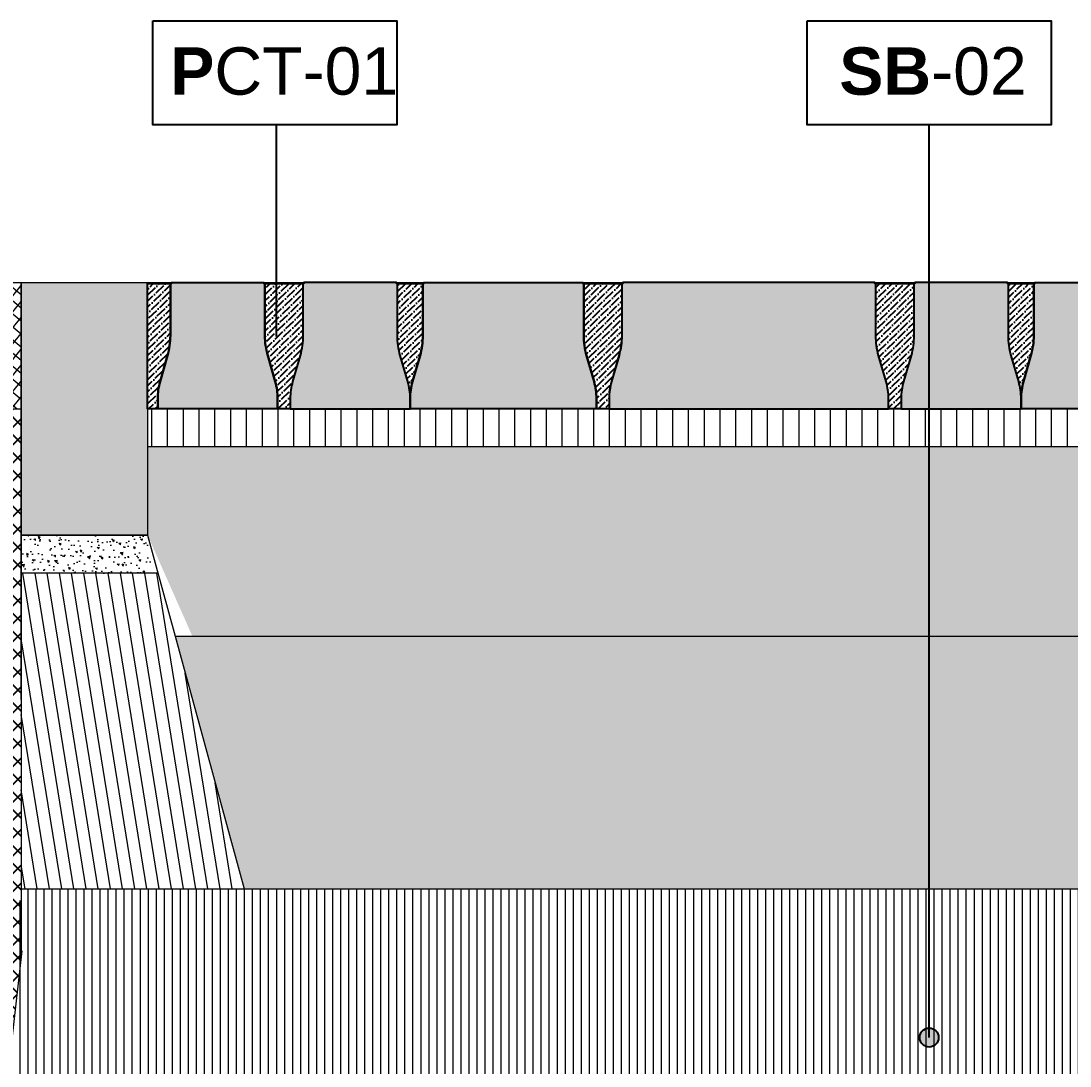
# Model space of a CAD drawing. Header units: metres. Extents: x -325 to 301, y -147 to 149.
# Drawn here: x 102.547 to 103.377, y 18.723 to 19.55 of the extents above; entities that cross this region are included whole.
import ezdxf

# ---------------------------------------------------------------- set-up
doc = ezdxf.new("R2010")
doc.units = ezdxf.units.M
doc.layers.add('-aux', color=50, linetype='Continuous', plot=False)
doc.layers.add('0-TX-1_25', color=7, linetype='Continuous', true_color=0x3f4f7f)
doc.layers.add('EIT_3 TR sorra', color=7, linetype='Continuous', true_color=0xd8ceb0)
for name, color, linetype, lineweight, true_color in [('03-TR-Paviment_05_Open Joint Precast Pavements', 7, 'Continuous', 5, 0xb3b3b3), ('3-TR sorra granitica', 7, 'Continuous', 0, 0xf2dac9), ('3-TR tot_u', 7, 'Continuous', 5, 0x787878)]:
    doc.layers.add(name, color=color, linetype=linetype, lineweight=lineweight, true_color=true_color)
for name, color, linetype, lineweight in [('1-CM', 7, 'Continuous', 0), ('3-TR Formigó', 252, 'Continuous', 0), ('3-TR Seleccionat', 44, 'Continuous', 0), ('3-TR Tot-u', 37, 'Continuous', 0), ('3-TR-recebo', 252, 'Continuous', 0), ('3_TR_paviment gris', 252, 'Continuous', 5)]:
    doc.layers.add(name, color=color, linetype=linetype, lineweight=lineweight)
for name, color, linetype in [('1-L- kodolé', 7, 'Continuous'), ('A-KEYPLAN_HATCH', 7, 'Continuous'), ('A_TEXT_2', 7, 'Continuous'), ('EIT_3 TR terra vegetal', 45, 'Continuous')]:
    doc.layers.add(name, color=color, linetype=linetype)
doc.styles.get("Standard").update_dxf_attribs({"font": 'arial.ttf'})
pattern_1 = [(44.43254572231508, (79.56738380888888, -20.30479686702757), (0.001875725221223454, 0.006618718369032534), [0.008532812500000079, -0.001706562500000016, 0, -0.001706562500000016])]

# ---------------------------------------------------------------- blocks, each defined once
blk = doc.blocks.new('PCB01')
at = {"layer": 'A-KEYPLAN_HATCH'}
blk.add_lwpolyline([(0.001000000058910488, 0.005476596608769535), (0.01387479844414347, 0.005476596608314788), (0.01387479844414347, 1.153344086901598e-10), (0.001000000058910488, 1.155620044102079e-10)], close=True, dxfattribs=at)
at = {"layer": 'A_TEXT_2', "insert": (0.0002022692309870955, 0.004087061294895111), "char_height": 0.0025, "attachment_point": 1}
blk.add_mtext_dynamic_manual_height_columns('\\pi0.00171;{\\fArial|b1|i0|c0|p34;P}CT-01', width=0.01456192034901793, gutter_width=0.015, heights=[0], dxfattribs=at)
blk = doc.blocks.new('hatch keyplan 2')
at = {"layer": 'A-KEYPLAN_HATCH'}
blk.add_lwpolyline([(0, 0.005476596624248486), (0.012874798693294, 0.005476596623793739), (0.012874798693294, -2.273736754432321e-13), (0, 0)], close=True, dxfattribs=at)
blk = doc.blocks.new('hatch keyplan')
at = {"layer": 'A-KEYPLAN_HATCH'}
blk.add_blockref('hatch keyplan 2', (1.430579833341536, 0.8521467901477053), dxfattribs=at)
blk = doc.blocks.new('SB-02')
at = {"layer": 'A-KEYPLAN_HATCH'}
blk.add_blockref('hatch keyplan', (-1.430579833341138, -0.8521467901475916), dxfattribs=at)
at = {"layer": 'A_TEXT_2', "insert": (-0.0007977306930945227, 0.004083503112326525), "char_height": 0.0025, "attachment_point": 1}
blk.add_mtext_dynamic_manual_height_columns('\\pi0.00249;{\\fArial|b1|i0|c0|p34;SB}-02', width=0.01456192034901793, gutter_width=0.015, heights=[0], dxfattribs=at)
blk = doc.blocks.new('POINT')
at = {"layer": '0-TX-1_25'}
h = blk.add_hatch(dxfattribs=at)
h.set_pattern_fill('ANGLE', color=256)
h.set_pattern_definition([(0, (-83.74681484067048, -12.72584030761209), (0, 6.985), [5.08, -1.905]), (90, (-83.74681484067048, -12.72584030761209), (-6.985, 4.277078946022131e-16), [5.08, -1.905])])
edge = h.paths.add_edge_path()
edge.add_arc((0, 0), 0.0075, 0, 360)
h = blk.add_hatch(color=256, dxfattribs=at)
h.dxf.hatch_style = 1
edge = h.paths.add_edge_path()
edge.add_arc((0, 0), 0.0075, 0, 360)
blk.add_circle((0, 0), 0.0075, dxfattribs=at)

msp = doc.modelspace()

# ---------------------------------------------------------------- hatches: boundary and pattern name
at = {"layer": '03-TR-Paviment_05_Open Joint Precast Pavements'}
h = msp.add_hatch(color=256, dxfattribs=at)
h.dxf.hatch_style = 1
edge = h.paths.add_edge_path()
edge.add_line((102.6547859594532, 19.24318314876114), (102.6547859589876, 19.25137893037577))
edge.add_arc((102.7032035151698, 19.2513789317276), 0.04841755618221556, 164.0009824733315, 180.0000015997192, ccw=False)
edge.add_line((102.656661344164, 19.26472382081379), (102.6626079850205, 19.28546355545227))
edge.add_arc((102.6076768099472, 19.30121380006386), 0.05714459029745467, 344.0009795872418, 359.999998713525)
edge.add_line((102.6648214002446, 19.30121379878078), (102.6648214002446, 19.3423390730441))
edge.add_line((102.6648214002446, 19.3423390730441), (102.6656186063149, 19.34233907397543))
edge.add_line((102.6656186063149, 19.34233907397543), (102.6656186053836, 19.34318315071691))
edge.add_line((102.6656186053836, 19.34318315071691), (102.7389164007575, 19.34318314978559))
edge.add_line((102.7389164007575, 19.34318314978559), (102.7389163988949, 19.34233907164712))
edge.add_line((102.7389163988949, 19.34233907164712), (102.7397136044995, 19.34233907537241))
edge.add_line((102.7397136044995, 19.34233907537241), (102.7397136040339, 19.30121379831512))
edge.add_arc((102.7968581926745, 19.30121379983103), 0.05714458864068208, 180.0000015199217, 195.999020646203)
edge.add_line((102.741927019258, 19.28546355545227), (102.7478736596489, 19.26472381755416))
edge.add_arc((102.7013314881774, 19.25137893178153), 0.04841755571655446, -5.520878687548247e-06, 15.999013605509106, ccw=False)
edge.add_line((102.7497490438939, 19.25137892711614), (102.7497490438939, 19.24318314876114))
edge.add_line((102.7497490438939, 19.24318314876114), (102.6547859594532, 19.24318314876114))
h = msp.add_hatch(color=256, dxfattribs=at)
h.dxf.hatch_style = 1
edge = h.paths.add_edge_path()
edge.add_line((102.8547121295081, 19.24318314876114), (102.8547121295081, 19.25137892897878))
edge.add_arc((102.8062945697795, 19.25137892913951), 0.0484175597286054, 359.9999998098077, 375.9990189361952)
edge.add_line((102.852836743866, 19.26472382034813), (102.8468901044064, 19.28546355452095))
edge.add_arc((102.9018212813694, 19.30121379770859), 0.05714459172141026, 179.9999993918654, 195.9990185181464, ccw=False)
edge.add_line((102.844676689648, 19.30121379831512), (102.8446766887167, 19.3423390730441))
edge.add_line((102.8446766887167, 19.3423390730441), (102.8438794840434, 19.3423390730441))
edge.add_line((102.8438794840434, 19.3423390730441), (102.8438794835777, 19.34318314885427))
edge.add_line((102.8438794835777, 19.34318314885427), (102.7705816896008, 19.34318314978559))
edge.add_line((102.7705816896008, 19.34318314978559), (102.7705816896008, 19.34233907257844))
edge.add_line((102.7705816896008, 19.34233907257844), (102.7697844844618, 19.34233907537241))
edge.add_line((102.7697844844618, 19.34233907537241), (102.7697844839961, 19.30121379831512))
edge.add_arc((102.7126398989019, 19.30121379863991), 0.05714458509429221, 344.00098054806637, 359.99999967434803, ccw=False)
edge.add_line((102.7675710692377, 19.28546355638359), (102.7616244293125, 19.2647238170885))
edge.add_arc((102.8081665984287, 19.25137892657837), 0.04841755475825927, 164.000980237229, 179.9999993636194)
edge.add_line((102.7597490436704, 19.25137892711614), (102.7597490446017, 19.24318314876114))
edge.add_line((102.7597490446017, 19.24318314876114), (102.8547121295081, 19.24318314876114))
h = msp.add_hatch(color=256, dxfattribs=at)
h.dxf.hatch_style = 1
edge = h.paths.add_edge_path()
edge.add_line((102.8547121295081, 19.24318315015812), (102.8547121295081, 19.25137892897878))
edge.add_arc((102.9031296828424, 19.2513789265514), 0.04841755333431769, 164.000978001127, 179.9999971275153, ccw=False)
edge.add_line((102.8565875156158, 19.26472381848548), (102.8625341550754, 19.28546355452095))
edge.add_arc((102.80760297599, 19.30121379462786), 0.05714459291252155, 344.0009850376242, 360.0000041639071)
edge.add_line((102.8647475689025, 19.30121379878078), (102.8647475679712, 19.34233907257844))
edge.add_line((102.8647475679712, 19.34233907257844), (102.8655447754384, 19.3423390730441))
edge.add_line((102.8655447754384, 19.3423390730441), (102.8655447749728, 19.34318315025125))
edge.add_line((102.8655447749728, 19.34318315025125), (102.9913706466862, 19.3431831521139))
edge.add_line((102.9913706466862, 19.3431831521139), (102.9913706452892, 19.3423390730441))
edge.add_line((102.9913706452892, 19.3423390730441), (102.9921678513595, 19.34233907770072))
edge.add_line((102.9921678513595, 19.34233907770072), (102.9921678513595, 19.30121380110909))
edge.add_arc((103.049312440233, 19.30121380428178), 0.05714458887351279, 180.0000031810847, 195.999022307366)
edge.add_line((102.9943812670493, 19.28546355824624), (103.0003279060432, 19.26472381988247))
edge.add_arc((102.9537857357359, 19.25137892582595), 0.04841755688070742, 4.282015709122788e-06, 15.999023408403389, ccw=False)
edge.add_line((103.0022032926166, 19.25137892944445), (103.0022032921509, 19.24318315062378))
edge.add_line((103.0022032921509, 19.24318315062378), (102.8547121295081, 19.24318315015812))
h = msp.add_hatch(color=256, dxfattribs=at)
h.dxf.hatch_style = 1
edge = h.paths.add_edge_path()
edge.add_line((103.2335109104709, 19.24318315295209), (103.2335109114022, 19.25137893177275))
edge.add_arc((103.1850933533304, 19.25137893170064), 0.04841755807181869, 8.533197749316743e-08, 15.99901921172198)
edge.add_line((103.2316355257602, 19.26472382267643), (103.2256888853693, 19.28546355778058))
edge.add_arc((103.2806200637562, 19.30121380285783), 0.05714459361101382, 180.0000008195816, 195.9990199458645, ccw=False)
edge.add_line((103.2234754701452, 19.30121380204041), (103.2234754701452, 19.34233907630373))
edge.add_line((103.2234754701452, 19.34233907630373), (103.2226782650062, 19.34233907630373))
edge.add_line((103.2226782650062, 19.34233907630373), (103.2226782650062, 19.3431831521139))
edge.add_line((103.2226782650062, 19.3431831521139), (103.0231068156966, 19.34318315304522))
edge.add_line((103.0231068156966, 19.34318315304522), (103.0231068156966, 19.34233907583807))
edge.add_line((103.0231068156966, 19.34233907583807), (103.022309610092, 19.34233907956336))
edge.add_line((103.022309610092, 19.34233907956336), (103.0223096105577, 19.30121380297173))
edge.add_arc((102.9651650193019, 19.30121379905165), 0.05714459125574946, -15.999015195820505, 3.930460479750764e-06, ccw=False)
edge.add_line((103.0200961967305, 19.28546355917756), (103.0141495568053, 19.26472381988247))
edge.add_arc((103.0606917242647, 19.25137892960517), 0.04841755310148652, 164.0009799617068, 179.9999990880951)
edge.add_line((103.0122741711633, 19.25137893037577), (103.0122741711633, 19.24318315202077))
edge.add_line((103.0122741711633, 19.24318315202077), (103.2335109104709, 19.24318315295209))
h = msp.add_hatch(color=256, dxfattribs=at)
h.dxf.hatch_style = 1
edge = h.paths.add_edge_path()
edge.add_line((103.3384739956194, 19.24318315388341), (103.3384739970164, 19.25137893223841))
edge.add_arc((103.2900564337414, 19.25137893120802), 0.04841756327499525, 1.219338626628907e-06, 15.99902034572571)
edge.add_line((103.3365986109087, 19.26472382453908), (103.3306519700521, 19.28546355964322))
edge.add_arc((103.3855831422775, 19.30121380047559), 0.0571445865182339, 179.9999984310422, 195.9990175573257, ccw=False)
edge.add_line((103.3284385557593, 19.30121380204041), (103.3284385552936, 19.34233907630373))
edge.add_line((103.3284385552936, 19.34233907630373), (103.3276413501547, 19.34233907723506))
edge.add_line((103.3276413501547, 19.34233907723506), (103.327641351086, 19.34318315304522))
edge.add_line((103.327641351086, 19.34318315304522), (103.2543435561777, 19.34318315351088))
edge.add_line((103.2543435561777, 19.34318315351088), (103.2543435561777, 19.34233907537241))
edge.add_line((103.2543435561777, 19.34233907537241), (103.2535463501075, 19.34233908002902))
edge.add_line((103.2535463501075, 19.34233908002902), (103.2535463510388, 19.30121380250607))
edge.add_arc((103.1964017628638, 19.30121380070842), 0.0571445881750208, -15.999017323877013, 1.802404426598514e-06, ccw=False)
edge.add_line((103.251332936746, 19.28546355964322), (103.2453862968208, 19.26472382034813))
edge.add_arc((103.2919284626234, 19.25137893030366), 0.04841755144470012, 164.00097968618, 179.9999988125707)
edge.add_line((103.2435109111787, 19.25137893130709), (103.24351091211, 19.24318315295209))
edge.add_line((103.24351091211, 19.24318315295209), (103.3384739956194, 19.24318315388341))
h = msp.add_hatch(color=256, dxfattribs=at)
h.dxf.hatch_style = 1
edge = h.paths.add_edge_path()
edge.add_line((103.3384739942224, 19.24318665053402), (103.3384739942224, 19.25138242935468))
edge.add_arc((103.3868915475567, 19.2513824269273), 0.04841755333431769, 164.000978001127, 179.9999971275153, ccw=False)
edge.add_line((103.3403493803301, 19.26472731886138), (103.3462960197897, 19.28546705489684))
edge.add_arc((103.2913648407043, 19.30121729500376), 0.05714459291252155, 344.0009850376242, 360.0000041639071)
edge.add_line((103.3485094336168, 19.30121729915668), (103.3485094326855, 19.34234257295434))
edge.add_line((103.3485094326855, 19.34234257295434), (103.3493066401527, 19.34234257342))
edge.add_line((103.3493066401527, 19.34234257342), (103.3493066396871, 19.34318665062715))
edge.add_line((103.3493066396871, 19.34318665062715), (103.4751325114005, 19.34318665248979))
edge.add_line((103.4751325114005, 19.34318665248979), (103.4751325100036, 19.34234257342))
edge.add_line((103.4751325100036, 19.34234257342), (103.4759297160738, 19.34234257807661))
edge.add_line((103.4759297160738, 19.34234257807661), (103.4759297160738, 19.30121730148499))
edge.add_arc((103.5330743049473, 19.30121730465768), 0.05714458887351279, 180.0000031810847, 195.999022307366)
edge.add_line((103.4781431317636, 19.28546705862214), (103.4840897707575, 19.26472732025836))
edge.add_arc((103.4375476004502, 19.25138242620184), 0.04841755688070742, 4.282015709122788e-06, 15.999023408403389, ccw=False)
edge.add_line((103.4859651573309, 19.25138242982034), (103.4859651568652, 19.24318665099968))
edge.add_line((103.4859651568652, 19.24318665099968), (103.3384739942224, 19.24318665053402))
at = {"layer": '3-TR Formigó'}
h = msp.add_hatch(dxfattribs=at)
h.set_pattern_fill('ANSI31', color=256, scale=0.003, angle=234.1752438963392, style=0)
h.set_pattern_definition([(279.1752438963392, (104.0710091879294, 18.94318313656081), (0.009403130041245794, 0.001518805592372136), [])])
h.paths.add_polyline_path([(102.5468216603929, 18.86318314888175), (102.723185315206, 18.86318314889553), (102.6550035768957, 19.11318284573304), (102.5468203452067, 19.11318761009693)])
at = {"layer": '3-TR Seleccionat'}
h = msp.add_hatch(dxfattribs=at)
h.set_pattern_fill('ANSI31', color=256, scale=0.002, angle=225, style=0)
h.set_pattern_definition([(270, (441178.092392349, -650817.7232502069), (-0.00635, -1.734723475976807e-18), [])])
h.paths.add_polyline_path([(102.5416928371547, 16.54318315069949), (102.3690070797882, 17.24318315071691), (101.4646362417334, 17.24318315071691), (101.2868216611286, 18.81318314894261), (101.2868216611286, 18.86318314870991), (98.41682166076069, 18.86318314894275), (98.41682166076076, 16.54318315073434)])
h.paths.add_polyline_path([(102.5468216603889, 18.86318314891853), (102.3690070797882, 17.24318315071691), (102.5468216603929, 16.54318315073434), (105.4168216607768, 16.54318315069948), (105.4168216607446, 18.86318314891839)])
at = {"layer": '3-TR sorra granitica'}
h = msp.add_hatch(dxfattribs=at)
h.set_pattern_fill('LINE', color=256, scale=0.09999999999999998, angle=54.35352778411538, style=0)
h.set_pattern_definition([(90.00000002286345, (123.86265485185, 227.3988317094599), (-0.0125, -4.988090669677536e-12), [])])
h.paths.add_polyline_path([(105.4168216656799, 19.24318335979708), (105.4168216656799, 19.21318335903461), (102.6468216603928, 19.21318314815112), (102.6468216603928, 19.24318331776605)])
at = {"layer": '3-TR Tot-u'}
h = msp.add_hatch(dxfattribs=at)
h.set_pattern_fill('EARTH', color=256, scale=0.005, angle=-80.8247561036608, style=0)
h.set_pattern_definition([(279.1752438963392, (101.8278216628199, 18.86318314894275), (0.03640645211205976, -0.02628108149624554), [0.03175, -0.03175]), (279.1752438963392, (101.8395755753693, 18.86508165594828), (0.03640645211205976, -0.02628108149624554), [0.03175, -0.03175]), (279.1752438963392, (101.8513294879188, 18.86698016295382), (0.03640645211205976, -0.02628108149624554), [0.03175, -0.03175]), (9.175243896339197, (101.8558802944565, 18.8636950276949), (0.02628108149624554, 0.03640645211205976), [0.03175, -0.03175]), (9.175243896339197, (101.8577788014039, 18.85194111514543), (0.02628108149624554, 0.03640645211205976), [0.03175, -0.03175]), (9.175243896339197, (101.8596773084094, 18.84018720259596), (0.02628108149624554, 0.03640645211205976), [0.03175, -0.03175])])
h.paths.add_polyline_path([(101.1104580062648, 18.86318314870991), (101.1650034628337, 19.06318314866335), (98.41682166076072, 19.06318314866335), (98.41682166076072, 18.86318314870991)])
h.paths.add_polyline_path([(102.6686398586881, 19.06318314866332), (102.7231853152091, 18.8631831488855), (105.4168216607607, 18.86318314894274), (105.4168216607607, 19.06318314866334)])
at = {"layer": '3-TR tot_u'}
h = msp.add_hatch(dxfattribs=at)
h.set_pattern_fill('AR-CONC', color=256, scale=0.0002, angle=90.26641431039367)
h.set_pattern_definition([(140.2664143103937, (270002.4829319412, -738414.6140297235), (0.003018358551071247, 0.03645136258436954), [0.00381, -0.04191]), (85.26641431039367, (270002.4829319412, -738414.6140297235), (-0.03817818106754276, -0.007226282933233686), [0.003048, -0.033528116834]), (190.7178590103937, (270002.4831834704, -738414.6109921196), (-0.03515982095845395, 0.02922507956224307), [0.00323800176, -0.03561804892000001]), (136.4506143103937, (270002.472772051, -738414.6140769654), (0.00815628255818146, 0.05425431968784703), [0.005715, -0.062865]), (186.9019719203937, (270002.4734517357, -738414.609555776), (-0.04970546584793135, 0.04725021761608914), [0.004857004628, -0.053427121632]), (81.45056548039366, (270002.472772051, -738414.6140769654), (-0.04970546584550613, 0.04725021761879526), [0.004571993414, -0.050291946384]), (111.2664143103937, (270002.4752884026, -738414.6089852097), (0.02031182351307306, 0.03041765279537408), [0.00381, -0.04191]), (56.2664143103937, (270002.4752884026, -738414.6089852097), (-0.03689466829018208, 0.01218898497184377), [0.003048, -0.033528]), (161.7178593103937, (270002.4769810546, -738414.6064504053), (-0.01658284496692729, 0.04260663769872181), [0.003238001759999998, -0.03561798751999996]), (127.7664143103937, (270002.4829319412, -738414.6140297235), (-0.01691369723239765, 0.0005390813352213942), [0, -0.0331216, 0, -0.034036, 0, -0.033655]), (97.76641431039367, (270002.4829319412, -738414.6140297235), (-0.02009803784807661, 0.01327062430379522), [0, -0.0194056, 0, -0.0323596, 0, -0.012827]), (57.76641431039366, (270002.4829846158, -738414.625358001), (0.001019642850235293, 0.02712315336894964), [0, -0.0127, 0, -0.039624, 0, -0.052578]), (47.76641431039366, (270002.4830082368, -738414.6304379461), (-0.005222997154178432, 0.02960187044262312), [0, -0.01651, 0, -0.0263144, 0, -0.037338])])
h.paths.add_polyline_path([(102.6822762228332, 19.06318314866335), (102.6468216793685, 19.14318313651424), (102.6468216603928, 19.21318314815112), (105.4168216607898, 19.21318314838395), (105.4168216607316, 19.06318314854693)])
h = msp.add_hatch(dxfattribs=at)
h.set_pattern_fill('AR-CONC', color=256, scale=9e-05, angle=90.26641431039367)
h.set_pattern_definition([(140.2664143103937, (17.55103898480621, -3.68381234150986), (0.001358261347982061, 0.01640311316296629), [0.0017145, -0.0188595]), (85.26641431039367, (17.55103898480621, -3.68381234150986), (-0.01718018148039424, -0.003251827319955159), [0.0013716, -0.0150876525753]), (190.7178590103937, (17.55115217294574, -3.682445419801887), (-0.01582191943130427, 0.01315128580300938), [0.001457100792, -0.016028122014]), (136.4506143103937, (17.54646703423106, -3.683833600350358), (0.003670327151181657, 0.02441444385953116), [0.00257175, -0.02828925]), (186.9019719203937, (17.54677289237591, -3.681799065180172), (-0.02236745963156911, 0.02126259792724011), [0.0021856520826, -0.0240422047344]), (81.45056548039366, (17.54646703423106, -3.683833600350358), (-0.02236745963047776, 0.02126259792845786), [0.0020573970363, -0.0226313758728]), (111.2664143103937, (17.54759939245459, -3.681542310352654), (0.009140320580882877, 0.01368794375791834), [0.0017145, -0.0188595]), (56.2664143103937, (17.54759939245459, -3.681542310352654), (-0.01660260073058194, 0.005485043237329697), [0.0013716, -0.0150876]), (161.7178593103937, (17.54836108584093, -3.680401648373326), (-0.007462280235117282, 0.01917298696442482), [0.001457100791999999, -0.01602809438399998]), (127.7664143103937, (17.55103898480621, -3.68381234150986), (-0.007611163754578943, 0.0002425866008496274), [0, -0.01490472, 0, -0.0153162, 0, -0.01514475]), (97.76641431039367, (17.55103898480621, -3.68381234150986), (-0.009044117031634472, 0.005971780936707849), [0, -0.00873252, 0, -0.01456182, 0, -0.005772150000000001]), (57.76641431039366, (17.55106268841337, -3.688910066401164), (0.0004588392826058817, 0.01220541901602734), [0, -0.005715, 0, -0.0178308, 0, -0.0236601]), (47.76641431039366, (17.55107331783362, -3.691196041688741), (-0.002350348719380294, 0.0133208416991804), [0, -0.0074295, 0, -0.01184148, 0, -0.0168021])])
h.paths.add_polyline_path([(102.6550035771598, 19.11318284573303), (102.6468216793685, 19.14318313651424), (102.5468216603929, 19.14318313651424), (102.5468216603929, 19.11318761003901)])
at = {"layer": '3-TR-recebo'}
h = msp.add_hatch(dxfattribs=at)
h.set_pattern_fill('_USER', color=256, scale=0.007999999999999995, angle=230.5314970636029, style=0, double=1, pattern_type=0)
h.set_pattern_definition([(230.5314970636029, (105.2572689029091, 19.24696287475824), (0.006175793091558681, -0.005085231527694297), []), (320.5314970636028, (105.2572689029091, 19.24696287475824), (0.005085231527694298, 0.00617579309155868), [])])
h.paths.add_polyline_path([(101.2868216611286, 19.34318315071691), (101.2868216611286, 19.24318315071691), (102.5468216603929, 19.24318315071691), (102.5468216603929, 19.34318315071691)])
at = {"layer": '3_TR_paviment gris'}
msp.add_hatch(color=256, dxfattribs=at).paths.add_polyline_path([(102.5468216603929, 19.34318315071691), (102.6468216603928, 19.34318315071691), (102.6468216603928, 19.14318315071691), (102.5468216603929, 19.14318315071691)])
at = {"layer": 'EIT_3 TR sorra'}
h = msp.add_hatch(dxfattribs=at)
h.set_pattern_fill('ANSI36', color=256, scale=0.00107500000000001, angle=-0.5674542776849184, style=0, double=1)
h.set_pattern_definition(pattern_1)
edge = h.paths.add_edge_path()
edge.add_line((102.6547859594532, 19.2431796488509), (102.6468216603928, 19.24317964931656))
edge.add_line((102.6468216603928, 19.24317964931656), (102.6468216603929, 19.34233907281128))
edge.add_line((102.6468216603929, 19.34233907281128), (102.6648213993134, 19.34233907327694))
edge.add_line((102.6648213993134, 19.34233907327694), (102.6648213993133, 19.30121029793922))
edge.add_arc((102.6076768139863, 19.30121029992078), 0.05714458532702341, 344.0009788868894, 359.99999801319916, ccw=False)
edge.add_line((102.6626079840892, 19.2854600560077), (102.656661344164, 19.26472031717826))
edge.add_arc((102.7032035066536, 19.25137542759938), 0.04841754813168063, 164.0009791352221, 179.9999982614336)
edge.add_line((102.6547859585219, 19.25137542906855), (102.6547859594532, 19.2431796488509))
edge.add_line((102.6547859594532, 19.2431796488509), (102.6468216603928, 19.24317964931656))
h = msp.add_hatch(dxfattribs=at)
h.set_pattern_fill('ANSI36', color=256, scale=0.00107500000000001, angle=-0.5674542776849184, style=0, double=1)
h.set_pattern_definition(pattern_1)
edge = h.paths.add_edge_path()
edge.add_line((102.7597490455331, 19.24317964931656), (102.7497490476192, 19.24317964838524))
edge.add_line((102.7497490476192, 19.24317964838524), (102.7497490462222, 19.25137542767157))
edge.add_arc((102.701331490272, 19.25137543068006), 0.04841755595020923, 359.9999964398397, 375.9990155659533)
edge.add_line((102.7478736615115, 19.26472031810959), (102.7419270225176, 19.28546005554204))
edge.add_arc((102.796858197824, 19.30121029849688), 0.05714459006485122, 179.9999996253441, 195.9990187515631, ccw=False)
edge.add_line((102.7397136077591, 19.30121029887055), (102.7397136072935, 19.34233907583808))
edge.add_line((102.7397136072935, 19.34233907583808), (102.7697844858588, 19.34233907490675))
edge.add_line((102.7697844858588, 19.34233907490675), (102.7697844853931, 19.30121029793922))
edge.add_arc((102.712639892015, 19.30121029709985), 0.05714459337808365, -15.999018284715419, 8.415955790042062e-07, ccw=False)
edge.add_line((102.7675710706347, 19.28546005367939), (102.7616244307094, 19.2647203167126))
edge.add_arc((102.8081665948558, 19.25137542690089), 0.04841754978845337, 164.0009794107443, 179.999998536958)
edge.add_line((102.7597490450674, 19.25137542813723), (102.7597490455331, 19.24317964931656))
edge.add_line((102.7597490455331, 19.24317964931656), (102.7497490476192, 19.24317964838524))
h = msp.add_hatch(dxfattribs=at)
h.set_pattern_fill('ANSI36', color=256, scale=0.00107500000000001, angle=-0.5674542776849184, style=0, double=1)
h.set_pattern_definition(pattern_1)
edge = h.paths.add_edge_path()
edge.add_line((102.8547121309051, 19.24317965350751), (102.8547121299737, 19.25137543186252))
edge.add_arc((102.8062945775699, 19.25137543606213), 0.04841755240381947, 359.9999950303082, 375.9990141564223)
edge.add_line((102.8528367457287, 19.26472032136921), (102.8468901062691, 19.28546005973299))
edge.add_arc((102.9018212815755, 19.30121030268783), 0.05714459006485122, 179.9999996253441, 195.9990187515631, ccw=False)
edge.add_line((102.8446766915106, 19.3012103030615), (102.8446766919763, 19.34233907397543))
edge.add_line((102.8446766919763, 19.34233907397543), (102.8647475716965, 19.34233907211279))
edge.add_line((102.8647475716965, 19.34233907211279), (102.8647475693681, 19.30121030259584))
edge.add_arc((102.8076029762229, 19.30121030009968), 0.05714459314525305, -15.999016623552507, 2.5027583774317463e-06, ccw=False)
edge.add_line((102.8625341550754, 19.285460058336), (102.8565875146845, 19.26472031950657))
edge.add_arc((102.9031296740934, 19.25137543205012), 0.04841754458529162, 164.0009805447489, 179.9999996709608)
edge.add_line((102.8547121295081, 19.25137543232818), (102.8547121304394, 19.24317965304185))
h = msp.add_hatch(dxfattribs=at)
h.set_pattern_fill('ANSI36', color=256, scale=0.00107500000000001, angle=-0.5674542776849184, style=0, double=1)
h.set_pattern_definition(pattern_1)
edge = h.paths.add_edge_path()
edge.add_line((103.0122032923931, 19.24317966142376), (103.0022032935479, 19.24317966188942))
edge.add_line((103.0022032935479, 19.24317966188942), (103.0022032930822, 19.25137543977876))
edge.add_arc((102.9537857399799, 19.25137543900804), 0.04841755310231122, 9.120436731256734e-07, 15.99902003815773)
edge.add_line((103.0003279074402, 19.26472032928546), (102.9943812675149, 19.28546006904621))
edge.add_arc((103.0493124399734, 19.30121030822184), 0.05714458628563054, 179.9999967699111, 195.9990158961306, ccw=False)
edge.add_line((102.9921678536878, 19.3012103114434), (102.9921678532221, 19.34233907816638))
edge.add_line((102.9921678532221, 19.34233907816638), (103.0222387313218, 19.34233907723506))
edge.add_line((103.0222387313218, 19.34233907723506), (103.0222387313218, 19.30121031097774))
edge.add_arc((102.9650941410245, 19.30121031226081), 0.05714459029735509, 344.00097958722813, 359.99999871353924, ccw=False)
edge.add_line((103.0200253160977, 19.28546006764923), (103.0140786771038, 19.2647203288198))
edge.add_arc((103.0606208410174, 19.2513754373513), 0.04841755002128424, 164.0009774501644, 179.9999965763781)
edge.add_line((103.0122032909961, 19.25137544024442), (103.0122032923931, 19.24317966142376))
edge.add_line((103.0122032923931, 19.24317966142376), (103.0022032935479, 19.24317966188942))
h = msp.add_hatch(dxfattribs=at)
h.set_pattern_fill('ANSI36', color=256, scale=0.00107500000000001, angle=-0.5674542776849184, style=0, double=1)
h.set_pattern_definition(pattern_1)
edge = h.paths.add_edge_path()
edge.add_line((103.2435109111787, 19.2431796549045), (103.2335109132649, 19.2431796549045))
edge.add_line((103.2335109132649, 19.2431796549045), (103.2335109118679, 19.2513754332595))
edge.add_arc((103.1850933575744, 19.25137543603517), 0.04841755429343672, 359.9999967153639, 375.9990158414754)
edge.add_line((103.2316355271572, 19.26472032323186), (103.2256888872319, 19.28546006252695))
edge.add_arc((103.2806200594576, 19.30121030335936), 0.05714458651846128, 179.9999984310743, 195.9990175572937, ccw=False)
edge.add_line((103.2234754729391, 19.30121030492414), (103.2234754729391, 19.3423390767694))
edge.add_line((103.2234754729391, 19.3423390767694), (103.2535463519701, 19.34233907583807))
edge.add_line((103.2535463519701, 19.34233907583807), (103.2535463505731, 19.30121030445848))
edge.add_arc((103.1964017590846, 19.30121030219516), 0.05714459148848055, -15.999016856997173, 2.2693118921779387e-06, ccw=False)
edge.add_line((103.2513329362803, 19.28546006066431), (103.2453862968208, 19.2647203227662))
edge.add_arc((103.2919284576536, 19.25137543342015), 0.04841754647489423, 164.0009788596951, 179.9999979859092)
edge.add_line((103.2435109111787, 19.25137543512215), (103.2435109111787, 19.2431796549045))
edge.add_line((103.2435109111787, 19.2431796549045), (103.2335109132649, 19.2431796549045))
h = msp.add_hatch(dxfattribs=at)
h.set_pattern_fill('ANSI36', color=256, scale=0.00107500000000001, angle=-0.5674542776849184, style=0, double=1)
h.set_pattern_definition([(44.43254572231508, (80.0511456736032, -20.30479336665168), (0.001875725221223454, 0.006618718369032534), [0.008532812500000079, -0.001706562500000016, 0, -0.001706562500000016])])
edge = h.paths.add_edge_path()
edge.add_line((103.3384739956194, 19.24318315388341), (103.3384739946881, 19.25137893223841))
edge.add_arc((103.2900564422842, 19.25137893643803), 0.04841755240381947, 359.9999950303082, 375.9990141564223)
edge.add_line((103.336598610443, 19.26472382174511), (103.3306519709834, 19.28546356010888))
edge.add_arc((103.3855831462898, 19.30121380306373), 0.05714459006485122, 179.9999996253441, 195.9990187515631, ccw=False)
edge.add_line((103.328438556225, 19.3012138034374), (103.3284385566907, 19.34234257435133))
edge.add_line((103.3284385566907, 19.34234257435133), (103.3485094364108, 19.34234257248868))
edge.add_line((103.3485094364108, 19.34234257248868), (103.3485094340825, 19.30121380297173))
edge.add_arc((103.2913648409372, 19.30121380047558), 0.05714459314525305, -15.999016623552507, 2.5027583774317463e-06, ccw=False)
edge.add_line((103.3462960197897, 19.2854635587119), (103.3403493793988, 19.26472381988247))
edge.add_arc((103.3868915388077, 19.25137893242602), 0.04841754458529162, 164.0009805447489, 179.9999996709608)
edge.add_line((103.3384739942224, 19.25137893270407), (103.3384739951537, 19.24318315341775))
at = {"layer": 'EIT_3 TR terra vegetal'}
h = msp.add_hatch(dxfattribs=at)
h.set_pattern_fill('_USER', color=256, scale=0.01, angle=45.00000000000005, style=0, double=1, pattern_type=0)
h.set_pattern_definition([(45.00000000000005, (-187.5887721521864, 50.15450817221169), (-0.007071067811865481, 0.007071067811865469), []), (135.0000000000001, (-187.5887721521864, 50.15450817221169), (-0.00707106781186547, -0.007071067811865481), [])])
h.paths.add_polyline_path([(102.5468216603929, 19.24318315071691), (101.2868216611286, 19.24318315071691), (101.2868216611286, 18.81318314878333), (101.4419503468825, 17.44318315071691), (102.3916929746391, 17.44318315071691), (102.5468216603929, 18.81080551494938)])

# ---------------------------------------------------------------- linework, layer by layer
at = {"layer": '-aux'}
for points in [[(102.6547859594532, 19.2431796488509), (102.6468216603928, 19.24317964931656), (102.6468216603929, 19.34233907281128), (102.6648213993134, 19.34233907327694), (102.6648213993133, 19.30121029793922, -0.0699225111484148), (102.6626079840892, 19.2854600560077), (102.656661344164, 19.26472031717826, 0.06992251114798485), (102.6547859585219, 19.25137542906855), (102.6547859594532, 19.2431796488509), (102.6468216603928, 19.24317964931656)], [(102.7597490455331, 19.24317964931656), (102.7497490476192, 19.24317964838524), (102.7497490462222, 19.25137542767157, 0.06992251114754273), (102.7478736615115, 19.26472031810959), (102.7419270225176, 19.28546005554204, -0.06992251114800961), (102.7397136077591, 19.30121029887055), (102.7397136072935, 19.34233907583808), (102.7697844858588, 19.34233907490675), (102.7697844853931, 19.30121029793922, -0.0699225111484148), (102.7675710706347, 19.28546005367939), (102.7616244307094, 19.2647203167126, 0.06992251114798485), (102.7597490450674, 19.25137542813723), (102.7597490455331, 19.24317964931656), (102.7497490476192, 19.24317964838524)], [(102.8547121304394, 19.24317965304185), (102.8547121309051, 19.24317965350751), (102.8547121299737, 19.25137543186252, 0.06992251114754273), (102.8528367457287, 19.26472032136921), (102.8468901062691, 19.28546005973299, -0.06992251114800961), (102.8446766915106, 19.3012103030615), (102.8446766919763, 19.34233907397543), (102.8647475716965, 19.34233907211279), (102.8647475693681, 19.30121030259584, -0.0699225111484148), (102.8625341550754, 19.285460058336), (102.8565875146845, 19.26472031950657, 0.06992251114798485), (102.8547121295081, 19.25137543232818), (102.8547121304394, 19.24317965304185), (102.8547121309051, 19.24317965350751)], [(103.0122032923931, 19.24317966142376), (103.0022032935479, 19.24317966188942), (103.0022032930822, 19.25137543977876, 0.06992251114754273), (103.0003279074402, 19.26472032928546), (102.9943812675149, 19.28546006904621, -0.06992251114800961), (102.9921678536878, 19.3012103114434), (102.9921678532221, 19.34233907816638), (103.0222387313218, 19.34233907723506), (103.0222387313218, 19.30121031097774, -0.0699225111484148), (103.0200253160977, 19.28546006764923), (103.0140786771038, 19.2647203288198, 0.06992251114798485), (103.0122032909961, 19.25137544024442), (103.0122032923931, 19.24317966142376), (103.0022032935479, 19.24317966188942)], [(103.2435109111787, 19.2431796549045), (103.2335109132649, 19.2431796549045), (103.2335109118679, 19.2513754332595, 0.06992251114754273), (103.2316355271572, 19.26472032323186), (103.2256888872319, 19.28546006252695, -0.06992251114800961), (103.2234754729391, 19.30121030492414), (103.2234754729391, 19.3423390767694), (103.2535463519701, 19.34233907583807), (103.2535463505731, 19.30121030445848, -0.0699225111484148), (103.2513329362803, 19.28546006066431), (103.2453862968208, 19.2647203227662, 0.06992251114798485), (103.2435109111787, 19.25137543512215), (103.2435109111787, 19.2431796549045), (103.2335109132649, 19.2431796549045)], [(103.3384739951537, 19.24318315341775), (103.3384739956194, 19.24318315388341), (103.3384739946881, 19.25137893223841, 0.06992251114754273), (103.336598610443, 19.26472382174511), (103.3306519709834, 19.28546356010888, -0.06992251114800961), (103.328438556225, 19.3012138034374), (103.3284385566907, 19.34234257435133), (103.3485094364108, 19.34234257248868), (103.3485094340825, 19.30121380297173, -0.0699225111484148), (103.3462960197897, 19.2854635587119), (103.3403493793988, 19.26472381988247, 0.06992251114798485), (103.3384739942224, 19.25137893270407), (103.3384739951537, 19.24318315341775), (103.3384739956194, 19.24318315388341)]]:
    msp.add_lwpolyline(points, format="xyb", dxfattribs=at)
at = {"layer": '0-TX-1_25'}
for points in [[(102.7489001444461, 19.30052239885054), (102.7489001444461, 19.468151530611)], [(103.2656889348972, 18.7454059475147), (103.2656889348972, 19.46815153061102)]]:
    msp.add_lwpolyline(points, dxfattribs=at)
at = {"layer": '1-CM'}
for p, q in [((102.5468216603929, 19.34318315071691), (102.5468216603929, 18.81080551494938)), ((105.4168216657023, 19.21318314815112), (102.6468216603928, 19.21318314815112)), ((102.6686398586878, 19.06318314866335), (105.4168216654247, 19.06318314866335)), ((102.5468216603929, 18.86318314888175), (105.4168216650546, 18.8631831491059))]:
    msp.add_line(p, q, dxfattribs=at)
for points in [[(101.2868216611286, 19.34318315071691), (102.5468216603929, 19.34318315071691)], [(102.6468216603928, 19.34318315071691), (105.4168216657023, 19.34318315071691)], [(101.2868216611286, 19.24318315071691), (102.5468216603929, 19.24318315071691)], [(102.5468159352242, 19.01318314866335), (102.5468216603929, 19.14318313651424), (102.6468216793685, 19.14318313651424), (102.6686398586878, 19.06318314866335)], [(102.6468216603928, 19.1431832060918), (102.5468216605899, 19.14318761006809)], [(102.6550035771598, 19.11318284573303), (102.546820339397, 19.11318761009719)], [(102.6686398586878, 19.06318314866335), (102.723185315206, 18.86318314889553)], [(102.5471870982149, 18.81402723332926), (102.3690070797882, 17.24318315071691)]]:
    msp.add_lwpolyline(points, dxfattribs=at)
msp.add_lwpolyline([(102.6468216603928, 19.14318315071691), (102.5468216603929, 19.14318315071691), (102.5468216603929, 19.34318315071691), (102.6468216603928, 19.34318315071691)], close=True, dxfattribs=at)
at = {"layer": '1-L- kodolé'}
for points in [[(102.6547859594532, 19.24318314876114), (102.6547859589876, 19.25137893037577, -0.06992251114875708), (102.656661344164, 19.26472382081379), (102.6626079850205, 19.28546355545227, 0.0699225111482901), (102.6648214002446, 19.30121379878078), (102.6648214002446, 19.3423390730441), (102.6656186063149, 19.34233907397543), (102.6656186053836, 19.34318315071691), (102.7389164007575, 19.34318314978559), (102.7389163988949, 19.34233907164712), (102.7397136044995, 19.34233907537241), (102.7397136040339, 19.30121379831512, 0.0699225111482901), (102.741927019258, 19.28546355545227), (102.7478736596489, 19.26472381755416, -0.06992251114875708), (102.7497490438939, 19.25137892711614), (102.7497490438939, 19.24318314876114)], [(102.8547121295081, 19.24318314876114), (102.8547121295081, 19.25137892897878, 0.06992251114875708), (102.852836743866, 19.26472382034813), (102.8468901044064, 19.28546355452095, -0.0699225111482901), (102.844676689648, 19.30121379831512), (102.8446766887167, 19.3423390730441), (102.8438794840434, 19.3423390730441), (102.8438794835777, 19.34318314885427), (102.7705816896008, 19.34318314978559), (102.7705816896008, 19.34233907257844), (102.7697844844618, 19.34233907537241), (102.7697844839961, 19.30121379831512, -0.0699225111482901), (102.7675710692377, 19.28546355638359), (102.7616244293125, 19.2647238170885, 0.06992251114875708), (102.7597490436704, 19.25137892711614), (102.7597490446017, 19.24318314876114)], [(102.8547121295081, 19.24318315015812), (102.8547121295081, 19.25137892897878, -0.06992251114875708), (102.8565875156158, 19.26472381848548), (102.8625341550754, 19.28546355452095, 0.0699225111482901), (102.8647475689025, 19.30121379878078), (102.8647475679712, 19.34233907257844), (102.8655447754384, 19.3423390730441), (102.8655447749728, 19.34318315025125), (102.9913706466862, 19.3431831521139), (102.9913706452892, 19.3423390730441), (102.9921678513595, 19.34233907770072), (102.9921678513595, 19.30121380110909, 0.0699225111482901), (102.9943812670493, 19.28546355824624), (103.0003279060432, 19.26472381988247, -0.06992251114875708), (103.0022032926166, 19.25137892944445), (103.0022032921509, 19.24318315062378)], [(103.2335109104709, 19.24318315295209), (103.2335109114022, 19.25137893177275, 0.06992251114875708), (103.2316355257602, 19.26472382267643), (103.2256888853693, 19.28546355778058, -0.0699225111482901), (103.2234754701452, 19.30121380204041), (103.2234754701452, 19.34233907630373), (103.2226782650062, 19.34233907630373), (103.2226782650062, 19.3431831521139), (103.0231068156966, 19.34318315304522), (103.0231068156966, 19.34233907583807), (103.022309610092, 19.34233907956336), (103.0223096105577, 19.30121380297173, -0.0699225111482901), (103.0200961967305, 19.28546355917756), (103.0141495568053, 19.26472381988247, 0.06992251114875708), (103.0122741711633, 19.25137893037577), (103.0122741711633, 19.24318315202077)], [(103.3384739956194, 19.24318315388341), (103.3384739970164, 19.25137893223841, 0.06992251114875708), (103.3365986109087, 19.26472382453908), (103.3306519700521, 19.28546355964322, -0.0699225111482901), (103.3284385557593, 19.30121380204041), (103.3284385552936, 19.34233907630373), (103.3276413501547, 19.34233907723506), (103.327641351086, 19.34318315304522), (103.2543435561777, 19.34318315351088), (103.2543435561777, 19.34233907537241), (103.2535463501075, 19.34233908002902), (103.2535463510388, 19.30121380250607, -0.0699225111482901), (103.251332936746, 19.28546355964322), (103.2453862968208, 19.26472382034813, 0.06992251114875708), (103.2435109111787, 19.25137893130709), (103.24351091211, 19.24318315295209)], [(103.3384739942224, 19.24318665053402), (103.3384739942224, 19.25138242935468, -0.06992251114875708), (103.3403493803301, 19.26472731886138), (103.3462960197897, 19.28546705489684, 0.0699225111482901), (103.3485094336168, 19.30121729915668), (103.3485094326855, 19.34234257295434), (103.3493066401527, 19.34234257342), (103.3493066396871, 19.34318665062715), (103.4751325114005, 19.34318665248979), (103.4751325100036, 19.34234257342), (103.4759297160738, 19.34234257807661), (103.4759297160738, 19.30121730148499, 0.0699225111482901), (103.4781431317636, 19.28546705862214), (103.4840897707575, 19.26472732025836, -0.06992251114875708), (103.4859651573309, 19.25138242982034), (103.4859651568652, 19.24318665099968)]]:
    msp.add_lwpolyline(points, format="xyb", close=True, dxfattribs=at)

# ---------------------------------------------------------------- block references
at = {"layer": '0-TX-1_25', "xscale": 15, "yscale": 15, "zscale": 15}
msp.add_blockref('SB-02', (103.1691279446915, 19.46815153061102), dxfattribs=at)
at = {"layer": '0-TX-1_25'}
msp.add_blockref('POINT', (103.2656889348972, 18.7454059475147), dxfattribs=at)
at = {"layer": 'A-KEYPLAN_HATCH', "xscale": 14.99999999999007, "yscale": 14.99999999999007, "zscale": 14.99999999999007}
msp.add_blockref('PCB01', (102.6360724846598, 19.46815153070101), dxfattribs=at)

doc.saveas('drawing.dxf')
